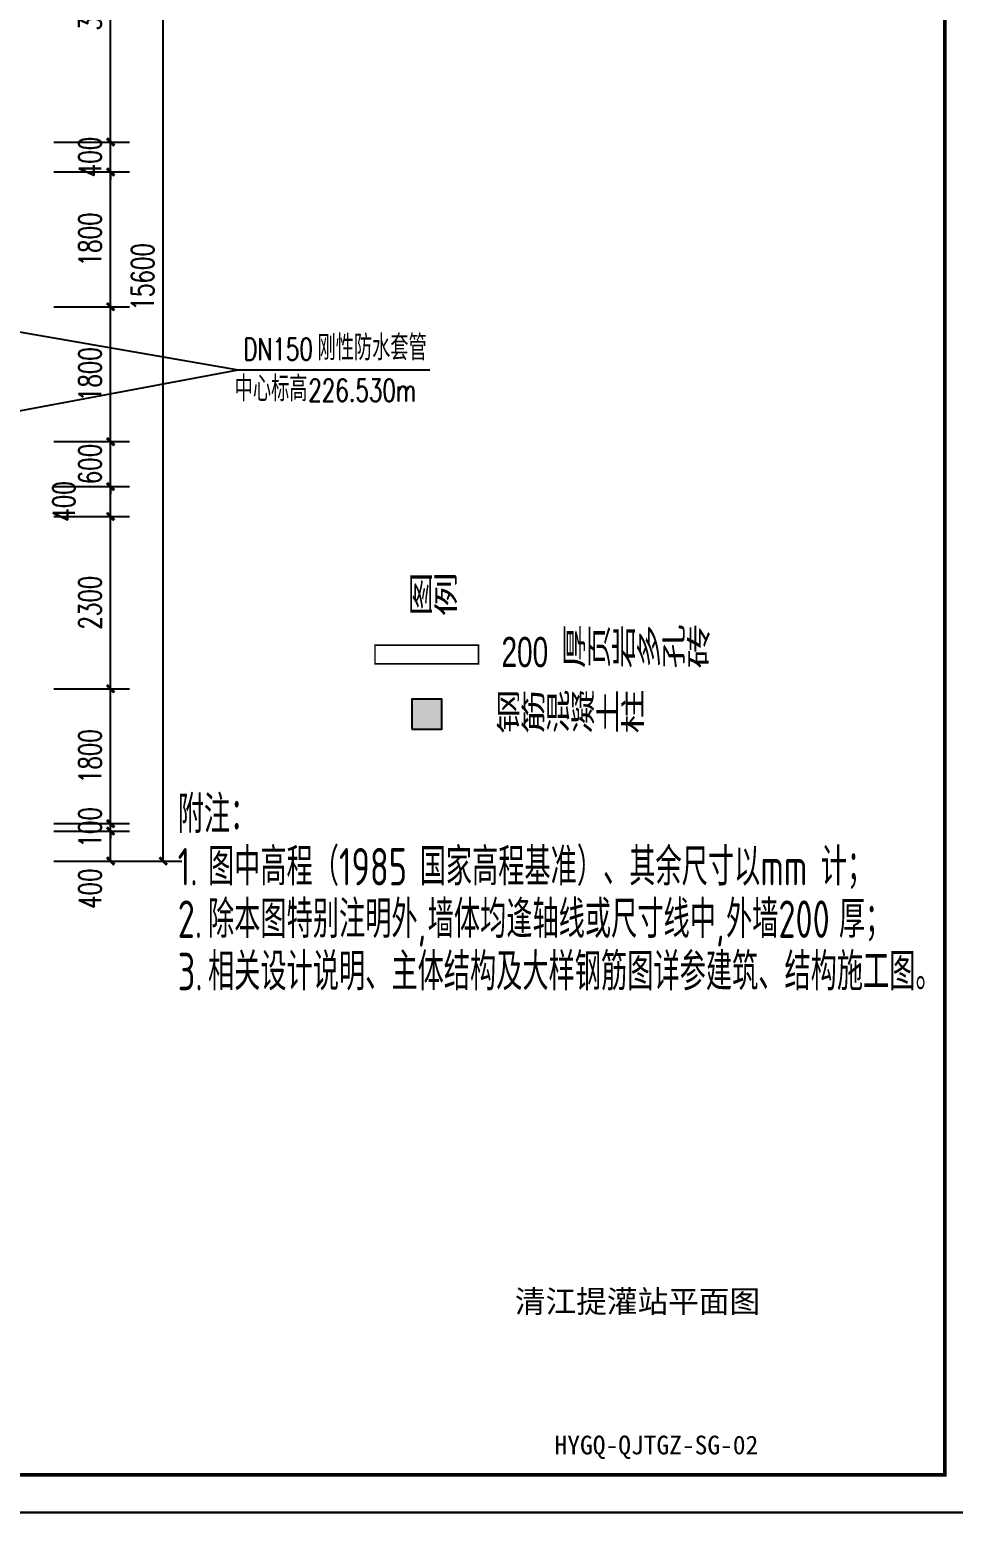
# Model space of a CAD drawing. Header units: millimetres. Extents: x -725 to 2274960, y -506 to 2980382.
# Drawn here: x 2020561 to 2032899, y 2586514 to 2606310 of the extents above; entities that cross this region are included whole.
import ezdxf

# ---------------------------------------------------------------- set-up
doc = ezdxf.new("R2010")
doc.units = ezdxf.units.MM
doc.header["$LTSCALE"] = 1000
for name, color, linetype in [('DIM_LEAD', 3, 'Continuous'), ('PUB_DIM', 3, 'Continuous'), ('PUB_HATCH', 8, 'Continuous'), ('PUB_TITLE', 4, 'Continuous'), ('PUB_WALL', 9, 'Continuous'), ('YHG-墙框柱', 4, 'Continuous'), ('YHJ_公填', 8, 'Continuous'), ('YHJ_文字_公文、说明', 7, 'Continuous'), ('图框', 7, 'Continuous')]:
    doc.layers.add(name, color=color, linetype=linetype)
doc.styles.add('_TCH_DIM', font='SIMPLEX', dxfattribs={"bigfont": 'GBCBIG'})
doc.styles.add('_TCH_DIM_T3', font='SIMPLEX', dxfattribs={"width": 0.705882, "bigfont": 'GBCBIG'})
doc.styles.add('biaotilan', font='', dxfattribs={"width": 0.7})
doc.styles.add('TSSD_Rein', font='tssdeng.shx', dxfattribs={"width": 0.7, "bigfont": 'hztxt.shx'})
doc.styles.add('YH_TEXT', font='@YH2', dxfattribs={"width": 0.7, "bigfont": '@YH1'})
doc.styles.get('biaotilan').set_extended_font_data('SimSun')
doc.dimstyles.new('_TCH_ARCH_MM_M&&100', dxfattribs={"dimtxt": 297.5, "dimasz": 100, "dimexe": 250, "dimexo": 300, "dimgap": 126.25, "dimtad": 1, "dimdec": 0, "dimzin": 0, "dimdsep": 46, "dimtxsty": '_TCH_DIM_T3', "dimblk": 'ARCHTICK', "dimcen": 0.09, "dimclrt": 7, "dimazin": 2, "dimtfac": 1, "dimtdec": 0, "dimtix": 1, "dimtmove": 2, "dimatfit": 3, "dimfxl": 75, "dimtolj": 1, "dimtzin": 0, "dimarcsym": 0})

# ---------------------------------------------------------------- blocks, each defined once
blk = doc.blocks.new('HAYJZ A3')
blk.add_lwpolyline([(4975, -403417), (46975, -403417), (46975, -433117), (4975, -433117), (4975, -403417)])
at = {"const_width": 50}
blk.add_lwpolyline([(7475, -403917), (46475, -403917), (46475, -432617), (7475, -432617), (7475, -403917)], dxfattribs=at)
at = {"layer": 'PUB_TITLE'}
blk.add_lwpolyline([(4975, -433117), (46975, -433117), (46975, -403417), (4975, -403417)], close=True, dxfattribs=at)
blk = doc.blocks.new('_ArchTick')
at = {"color": 0, "linetype": 'ByBlock', "const_width": 0.4}
blk.add_lwpolyline([(-0.5, -0.5), (0.5, 0.5)], dxfattribs=at)
blk = doc.blocks.new('*D377')
at = {"layer": 'Defpoints', "color": 0, "transparency": 16777216}
for p in [(2020586, 2595610), (2021643, 2595610), (2020586, 2595210)]:
    blk.add_point(p, dxfattribs=at)
at = {"layer": 'PUB_DIM', "color": 0, "lineweight": -2, "transparency": 16777216}
for p, q in [((2020886, 2595610), (2021893, 2595610)), ((2021643, 2595210), (2021643, 2595610)), ((2020886, 2595210), (2021893, 2595210))]:
    blk.add_line(p, q, dxfattribs=at)
at = {"layer": 'PUB_DIM', "color": 0, "lineweight": -2, "transparency": 16777216, "xscale": 100, "yscale": 100, "zscale": 100}
for p, rotation in [((2021643, 2595610), 90), ((2021643, 2595210), 270)]:
    blk.add_blockref('_ArchTick', p, dxfattribs=dict(at, rotation=rotation))
at = {"layer": 'PUB_DIM', "color": 7, "transparency": 16777216, "insert": (2021368, 2594840), "char_height": 297.5, "attachment_point": 5, "rotation": 90, "style": '_TCH_DIM_T3'}
blk.add_mtext('\\A1;400', dxfattribs=at)
blk = doc.blocks.new('*D378')
at = {"layer": 'Defpoints', "color": 0, "transparency": 16777216}
for p in [(2020586, 2595710), (2020586, 2595610), (2021643, 2595710)]:
    blk.add_point(p, dxfattribs=at)
at = {"layer": 'PUB_DIM', "color": 0, "lineweight": -2, "transparency": 16777216}
for p, q in [((2021643, 2595710), (2021643, 2595810)), ((2020886, 2595710), (2021893, 2595710)), ((2020886, 2595610), (2021893, 2595610)), ((2021643, 2595610), (2021643, 2595710)), ((2021643, 2595610), (2021643, 2595510))]:
    blk.add_line(p, q, dxfattribs=at)
at = {"layer": 'PUB_DIM', "color": 0, "lineweight": -2, "transparency": 16777216, "xscale": 100, "yscale": 100, "zscale": 100}
for p, rotation in [((2021643, 2595710), 270), ((2021643, 2595610), 90)]:
    blk.add_blockref('_ArchTick', p, dxfattribs=dict(at, rotation=rotation))
at = {"layer": 'PUB_DIM', "color": 7, "transparency": 16777216, "insert": (2021368, 2595660), "char_height": 297.5, "attachment_point": 5, "rotation": 90, "style": '_TCH_DIM_T3'}
blk.add_mtext('\\A1;100', dxfattribs=at)
blk = doc.blocks.new('*D379')
at = {"layer": 'Defpoints', "color": 0, "transparency": 16777216}
for p in [(2020586, 2597510), (2021643, 2597510), (2020586, 2595710)]:
    blk.add_point(p, dxfattribs=at)
at = {"layer": 'PUB_DIM', "color": 0, "lineweight": -2, "transparency": 16777216}
for p, q in [((2020886, 2597510), (2021893, 2597510)), ((2021643, 2595710), (2021643, 2597510)), ((2020886, 2595710), (2021893, 2595710))]:
    blk.add_line(p, q, dxfattribs=at)
at = {"layer": 'PUB_DIM', "color": 0, "lineweight": -2, "transparency": 16777216, "xscale": 100, "yscale": 100, "zscale": 100}
for p, rotation in [((2021643, 2597510), 90), ((2021643, 2595710), 270)]:
    blk.add_blockref('_ArchTick', p, dxfattribs=dict(at, rotation=rotation))
at = {"layer": 'PUB_DIM', "color": 7, "transparency": 16777216, "insert": (2021368, 2596610), "char_height": 297.5, "attachment_point": 5, "rotation": 90, "style": '_TCH_DIM_T3'}
blk.add_mtext('\\A1;1800', dxfattribs=at)
blk = doc.blocks.new('*D380')
at = {"layer": 'Defpoints', "color": 0, "transparency": 16777216}
for p in [(2020586, 2599810), (2021643, 2599810), (2020586, 2597510)]:
    blk.add_point(p, dxfattribs=at)
at = {"layer": 'PUB_DIM', "color": 0, "lineweight": -2, "transparency": 16777216}
for p, q in [((2020886, 2599810), (2021893, 2599810)), ((2021643, 2597510), (2021643, 2599810)), ((2020886, 2597510), (2021893, 2597510))]:
    blk.add_line(p, q, dxfattribs=at)
at = {"layer": 'PUB_DIM', "color": 0, "lineweight": -2, "transparency": 16777216, "xscale": 100, "yscale": 100, "zscale": 100}
for p, rotation in [((2021643, 2599810), 90), ((2021643, 2597510), 270)]:
    blk.add_blockref('_ArchTick', p, dxfattribs=dict(at, rotation=rotation))
at = {"layer": 'PUB_DIM', "color": 7, "transparency": 16777216, "insert": (2021368, 2598660), "char_height": 297.5, "attachment_point": 5, "rotation": 90, "style": '_TCH_DIM_T3'}
blk.add_mtext('\\A1;2300', dxfattribs=at)
blk = doc.blocks.new('*D381')
at = {"layer": 'Defpoints', "color": 0, "transparency": 16777216}
for p in [(2020586, 2600210), (2021643, 2600210), (2020586, 2599810)]:
    blk.add_point(p, dxfattribs=at)
at = {"layer": 'PUB_DIM', "color": 0, "lineweight": -2, "transparency": 16777216}
for p, q in [((2020886, 2600210), (2021893, 2600210)), ((2021643, 2599810), (2021643, 2600210)), ((2020886, 2599810), (2021893, 2599810))]:
    blk.add_line(p, q, dxfattribs=at)
at = {"layer": 'PUB_DIM', "color": 0, "lineweight": -2, "transparency": 16777216, "xscale": 100, "yscale": 100, "zscale": 100}
for p, rotation in [((2021643, 2600210), 90), ((2021643, 2599810), 270)]:
    blk.add_blockref('_ArchTick', p, dxfattribs=dict(at, rotation=rotation))
at = {"layer": 'PUB_DIM', "color": 7, "transparency": 16777216, "insert": (2021018, 2600010), "char_height": 297.5, "attachment_point": 5, "rotation": 90, "style": '_TCH_DIM_T3'}
blk.add_mtext('\\A1;400', dxfattribs=at)
blk = doc.blocks.new('*D382')
at = {"layer": 'Defpoints', "color": 0, "transparency": 16777216}
for p in [(2020586, 2600810), (2021643, 2600810), (2020586, 2600210)]:
    blk.add_point(p, dxfattribs=at)
at = {"layer": 'PUB_DIM', "color": 0, "lineweight": -2, "transparency": 16777216}
for p, q in [((2020886, 2600810), (2021893, 2600810)), ((2021643, 2600810), (2021643, 2600910)), ((2021643, 2600210), (2021643, 2600810)), ((2020886, 2600210), (2021893, 2600210)), ((2021643, 2600210), (2021643, 2600110))]:
    blk.add_line(p, q, dxfattribs=at)
at = {"layer": 'PUB_DIM', "color": 0, "lineweight": -2, "transparency": 16777216, "xscale": 100, "yscale": 100, "zscale": 100}
for p, rotation in [((2021643, 2600810), 270), ((2021643, 2600210), 90)]:
    blk.add_blockref('_ArchTick', p, dxfattribs=dict(at, rotation=rotation))
at = {"layer": 'PUB_DIM', "color": 7, "transparency": 16777216, "insert": (2021368, 2600510), "char_height": 297.5, "attachment_point": 5, "rotation": 90, "style": '_TCH_DIM_T3'}
blk.add_mtext('\\A1;600', dxfattribs=at)
blk = doc.blocks.new('*D383')
at = {"layer": 'Defpoints', "color": 0, "transparency": 16777216}
for p in [(2020586, 2602610), (2021643, 2602610), (2020586, 2600810)]:
    blk.add_point(p, dxfattribs=at)
at = {"layer": 'PUB_DIM', "color": 0, "lineweight": -2, "transparency": 16777216}
for p, q in [((2020886, 2602610), (2021893, 2602610)), ((2021643, 2600810), (2021643, 2602610)), ((2020886, 2600810), (2021893, 2600810))]:
    blk.add_line(p, q, dxfattribs=at)
at = {"layer": 'PUB_DIM', "color": 0, "lineweight": -2, "transparency": 16777216, "xscale": 100, "yscale": 100, "zscale": 100}
for p, rotation in [((2021643, 2602610), 90), ((2021643, 2600810), 270)]:
    blk.add_blockref('_ArchTick', p, dxfattribs=dict(at, rotation=rotation))
at = {"layer": 'PUB_DIM', "color": 7, "transparency": 16777216, "insert": (2021368, 2601710), "char_height": 297.5, "attachment_point": 5, "rotation": 90, "style": '_TCH_DIM_T3'}
blk.add_mtext('\\A1;1800', dxfattribs=at)
blk = doc.blocks.new('*D384')
at = {"layer": 'Defpoints', "color": 0, "transparency": 16777216}
for p in [(2020586, 2604410), (2021643, 2604410), (2020586, 2602610)]:
    blk.add_point(p, dxfattribs=at)
at = {"layer": 'PUB_DIM', "color": 0, "lineweight": -2, "transparency": 16777216}
for p, q in [((2020886, 2604410), (2021893, 2604410)), ((2021643, 2602610), (2021643, 2604410)), ((2020886, 2602610), (2021893, 2602610))]:
    blk.add_line(p, q, dxfattribs=at)
at = {"layer": 'PUB_DIM', "color": 0, "lineweight": -2, "transparency": 16777216, "xscale": 100, "yscale": 100, "zscale": 100}
for p, rotation in [((2021643, 2604410), 90), ((2021643, 2602610), 270)]:
    blk.add_blockref('_ArchTick', p, dxfattribs=dict(at, rotation=rotation))
at = {"layer": 'PUB_DIM', "color": 7, "transparency": 16777216, "insert": (2021368, 2603510), "char_height": 297.5, "attachment_point": 5, "rotation": 90, "style": '_TCH_DIM_T3'}
blk.add_mtext('\\A1;1800', dxfattribs=at)
blk = doc.blocks.new('*D385')
at = {"layer": 'Defpoints', "color": 0, "transparency": 16777216}
for p in [(2020586, 2604810), (2021643, 2604810), (2020586, 2604410)]:
    blk.add_point(p, dxfattribs=at)
at = {"layer": 'PUB_DIM', "color": 0, "lineweight": -2, "transparency": 16777216}
for p, q in [((2021643, 2604810), (2021643, 2604910)), ((2020886, 2604810), (2021893, 2604810)), ((2021643, 2604410), (2021643, 2604810)), ((2020886, 2604410), (2021893, 2604410)), ((2021643, 2604410), (2021643, 2604310))]:
    blk.add_line(p, q, dxfattribs=at)
at = {"layer": 'PUB_DIM', "color": 0, "lineweight": -2, "transparency": 16777216, "xscale": 100, "yscale": 100, "zscale": 100}
for p, rotation in [((2021643, 2604810), 270), ((2021643, 2604410), 90)]:
    blk.add_blockref('_ArchTick', p, dxfattribs=dict(at, rotation=rotation))
at = {"layer": 'PUB_DIM', "color": 7, "transparency": 16777216, "insert": (2021368, 2604610), "char_height": 297.5, "attachment_point": 5, "rotation": 90, "style": '_TCH_DIM_T3'}
blk.add_mtext('\\A1;400', dxfattribs=at)
blk = doc.blocks.new('*D386')
at = {"layer": 'Defpoints', "color": 0, "transparency": 16777216}
for p in [(2020586, 2608510), (2021643, 2608510), (2020586, 2604810)]:
    blk.add_point(p, dxfattribs=at)
at = {"layer": 'PUB_DIM', "color": 0, "lineweight": -2, "transparency": 16777216}
for p, q in [((2020886, 2608510), (2021893, 2608510)), ((2021643, 2604810), (2021643, 2608510)), ((2020886, 2604810), (2021893, 2604810))]:
    blk.add_line(p, q, dxfattribs=at)
at = {"layer": 'PUB_DIM', "color": 0, "lineweight": -2, "transparency": 16777216, "xscale": 100, "yscale": 100, "zscale": 100}
for p, rotation in [((2021643, 2608510), 90), ((2021643, 2604810), 270)]:
    blk.add_blockref('_ArchTick', p, dxfattribs=dict(at, rotation=rotation))
at = {"layer": 'PUB_DIM', "color": 7, "transparency": 16777216, "insert": (2021368, 2606660), "char_height": 297.5, "attachment_point": 5, "rotation": 90, "style": '_TCH_DIM_T3'}
blk.add_mtext('\\A1;3700', dxfattribs=at)
blk = doc.blocks.new('*D390')
at = {"layer": 'Defpoints', "color": 0, "transparency": 16777216}
for p in [(2020886, 2610810), (2022345, 2610810), (2020886, 2595210)]:
    blk.add_point(p, dxfattribs=at)
at = {"layer": 'PUB_DIM', "color": 0, "lineweight": -2, "transparency": 16777216}
for p, q in [((2021186, 2610810), (2022595, 2610810)), ((2022345, 2595210), (2022345, 2610810)), ((2021186, 2595210), (2022595, 2595210))]:
    blk.add_line(p, q, dxfattribs=at)
at = {"layer": 'PUB_DIM', "color": 0, "lineweight": -2, "transparency": 16777216, "xscale": 100, "yscale": 100, "zscale": 100}
for p, rotation in [((2022345, 2610810), 90), ((2022345, 2595210), 270)]:
    blk.add_blockref('_ArchTick', p, dxfattribs=dict(at, rotation=rotation))
at = {"layer": 'PUB_DIM', "color": 7, "transparency": 16777216, "insert": (2022070, 2603010), "char_height": 297.5, "attachment_point": 5, "rotation": 90, "style": '_TCH_DIM_T3'}
blk.add_mtext('\\A1;15600', dxfattribs=at)
blk = doc.blocks.new('_FZH')
blk.add_lwpolyline([(-0.5, -0.5), (0.5, -0.5), (0.5, 0.5), (-0.5, 0.5)], close=True)
at = {"layer": 'PUB_HATCH'}
blk.add_solid([(-0.5, -0.5), (0.5, -0.5), (-0.5, 0.5), (0.5, 0.5)], dxfattribs=at)

msp = doc.modelspace()

# ---------------------------------------------------------------- hatches: boundary and pattern name
at = {"layer": 'PUB_WALL'}
for points in [[(2026067.378, 2597369.2224), (2025667.378, 2597369.2224), (2025707.378, 2597329.2224), (2026027.378, 2597329.2224)], [(2025667.378, 2597369.2224), (2025667.378, 2596969.2224), (2025707.378, 2597009.2224), (2025707.378, 2597329.2224)], [(2026067.378, 2596969.2224), (2026067.378, 2597369.2224), (2026027.378, 2597329.2224), (2026027.378, 2597009.2224)], [(2025667.378, 2596969.2224), (2026067.378, 2596969.2224), (2026027.378, 2597009.2224), (2025707.378, 2597009.2224)]]:
    msp.add_hatch(color=256, dxfattribs=at).paths.add_polyline_path(points)
at = {"layer": 'YHJ_公填'}
h = msp.add_hatch(color=256, dxfattribs=at)
h.dxf.hatch_style = 1
h.paths.add_polyline_path([(2025667.378, 2596969.2224), (2026067.378, 2596969.2224), (2026067.378, 2597369.2224), (2025667.378, 2597369.2224)])

# ---------------------------------------------------------------- linework, layer by layer
at = {"layer": 'DIM_LEAD'}
for p, q in [((2018937.2599, 2602535.0125), (2023345.1651, 2601768.2152)), ((2018937.2599, 2600940.831), (2023345.1651, 2601768.2152)), ((2023345.1651, 2601768.2152), (2025908.2831, 2601768.2152))]:
    msp.add_line(p, q, dxfattribs=at)
at = {"layer": 'YHG-墙框柱', "const_width": 20}
msp.add_lwpolyline([(2025173.2135, 2598093.0086), (2026556.8907, 2598093.0086), (2026556.8907, 2597843.0086), (2025173.2135, 2597843.0086)], close=True, dxfattribs=at)

# ---------------------------------------------------------------- block references
msp.add_blockref('HAYJZ A3', (1986308.4813, 3019631.2319))
at = {"layer": 'YHG-墙框柱', "xscale": 400, "yscale": 400, "zscale": 400}
msp.add_blockref('_FZH', (2025867.378, 2597169.2224), dxfattribs=at)

# ---------------------------------------------------------------- texts
at = {"layer": 'DIM_LEAD', "color": 7, "style": '_TCH_DIM', "width": 0.705882}
for s, p in [('DN150', (2023417.0065, 2601895.5557)), ('226.530m', (2024283.2831, 2601346.7259))]:
    msp.add_text(s, height=297.5, dxfattribs=at).set_placement(p)
at = {"layer": 'DIM_LEAD', "color": 7, "style": '_TCH_DIM'}
for s, p in [('刚性防水套管', (2024407.0065, 2601895.5557)), ('中心标高', (2023300.3043, 2601346.7259))]:
    msp.add_text(s, height=337.58865, dxfattribs=at).set_placement(p)
at = {"layer": 'YHJ_文字_公文、说明', "width": 0.7}
for s, height, style, p in [('图例', 500, 'YH_TEXT', (2025617.8377, 2598498.142)), ('200', 400, 'YH_TEXT', (2026863.0165, 2597800.3666)), ('厚页岩多孔砖', 500, 'YH_TEXT', (2027663.0165, 2597800.3666)), ('钢筋混凝土柱', 500, 'YH_TEXT', (2026784.9634, 2596929.8591)), ('附注：', 500, 'TSSD_Rein', (2022539.3163, 2595584.1654)), ('图中高程（', 500, 'TSSD_Rein', (2022943.1625, 2594884.1654)), ('国家高程基准）、其余尺寸以', 500, 'TSSD_Rein', (2025770.0856, 2594884.1654)), ('计；', 500, 'TSSD_Rein', (2031127.7779, 2594884.1654)), ('1.', 500, 'TSSD_Rein', (2022539.3163, 2594884.1654)), ('1985', 500, 'TSSD_Rein', (2024693.1625, 2594884.1654)), ('mm', 500, 'TSSD_Rein', (2030320.0856, 2594884.1654)), ('2.', 500, 'TSSD_Rein', (2022539.3163, 2594184.1654)), ('除本图特别注明外', 500, 'TSSD_Rein', (2022943.1625, 2594184.1654)), ('墙体均逢轴线或尺寸线中', 500, 'TSSD_Rein', (2025877.7779, 2594184.1654)), ('外墙', 500, 'TSSD_Rein', (2029862.3933, 2594184.1654)), ('200', 500, 'TSSD_Rein', (2030562.3933, 2594184.1654)), ('厚；', 500, 'TSSD_Rein', (2031370.0856, 2594184.1654)), (',', 500, 'TSSD_Rein', (2025743.1625, 2594184.1654)), (',', 500, 'TSSD_Rein', (2029727.7779, 2594184.1654)), ('相关设计说明、主体结构及大样钢筋图详参建筑、结构施工图。', 500, 'TSSD_Rein', (2022943.1625, 2593484.1654)), ('3.', 500, 'TSSD_Rein', (2022539.3163, 2593484.1654))]:
    msp.add_text(s, height=height, dxfattribs=dict(at, style=style)).set_placement(p)
at = {"layer": '图框', "style": 'biaotilan'}
for s, height, p in [('清江提灌站平面图', 300, (2027043.3645, 2589180.3429)), ('HYGQ-QJTGZ-SG-02', 250, (2027572.4077, 2587288.3956))]:
    msp.add_text(s, height=height, dxfattribs=at).set_placement(p)

# ---------------------------------------------------------------- dimensions: what is measured, and where the dimension line sits
at = {"layer": 'PUB_DIM'}
for p1, p2, distance, picture, middle in [((2020885.5537, 2595210.0124), (2020885.5537, 2610810.0124), -1459.4791, '*D390', (2022070.0328, 2603010.0124)), ((2020585.5537, 2604810.0124), (2020585.5537, 2608510.0124), -1057.8791, '*D386', (2021368.4328, 2606660.0124)), ((2020585.5537, 2604410.0124), (2020585.5537, 2604810.0124), -1057.8791, '*D385', (2021368.4328, 2604610.0124)), ((2020585.5537, 2602610.0124), (2020585.5537, 2604410.0124), -1057.8791, '*D384', (2021368.4328, 2603510.0124)), ((2020585.5537, 2600810.0124), (2020585.5537, 2602610.0124), -1057.8791, '*D383', (2021368.4328, 2601710.0124)), ((2020585.5537, 2600210.0124), (2020585.5537, 2600810.0124), -1057.8791, '*D382', (2021368.4328, 2600510.0124)), ((2020585.5537, 2597510.0124), (2020585.5537, 2599810.0124), -1057.8791, '*D380', (2021368.4328, 2598660.0124)), ((2020585.5537, 2595710.0124), (2020585.5537, 2597510.0124), -1057.8791, '*D379', (2021368.4328, 2596610.0124)), ((2020585.5537, 2595610.0124), (2020585.5537, 2595710.0124), -1057.8791, '*D378', (2021368.4328, 2595660.0124))]:
    dim = msp.add_aligned_dim(p1=p1, p2=p2, distance=distance, dimstyle='_TCH_ARCH_MM_M&&100', dxfattribs=at)
    dim.commit()
    dim.dimension.update_dxf_attribs({"geometry": picture, "text_midpoint": middle})
for base, p1, p2, picture, middle in [((2021643.4328, 2600210.0124), (2020585.5537, 2599810.0124), (2020585.5537, 2600210.0124), '*D381', (2021018.4328, 2600010.0124)), ((2021643.4328, 2595610.0124), (2020585.5537, 2595210.0124), (2020585.5537, 2595610.0124), '*D377', (2021368.4328, 2594840.0124))]:
    dim = msp.add_linear_dim(base=base, p1=p1, p2=p2, angle=90.00000002, dimstyle='_TCH_ARCH_MM_M&&100', dxfattribs=at)
    dim.commit()
    dim.dimension.update_dxf_attribs({"geometry": picture, "text_midpoint": middle, "dimtype": 161})

doc.saveas('drawing.dxf')
